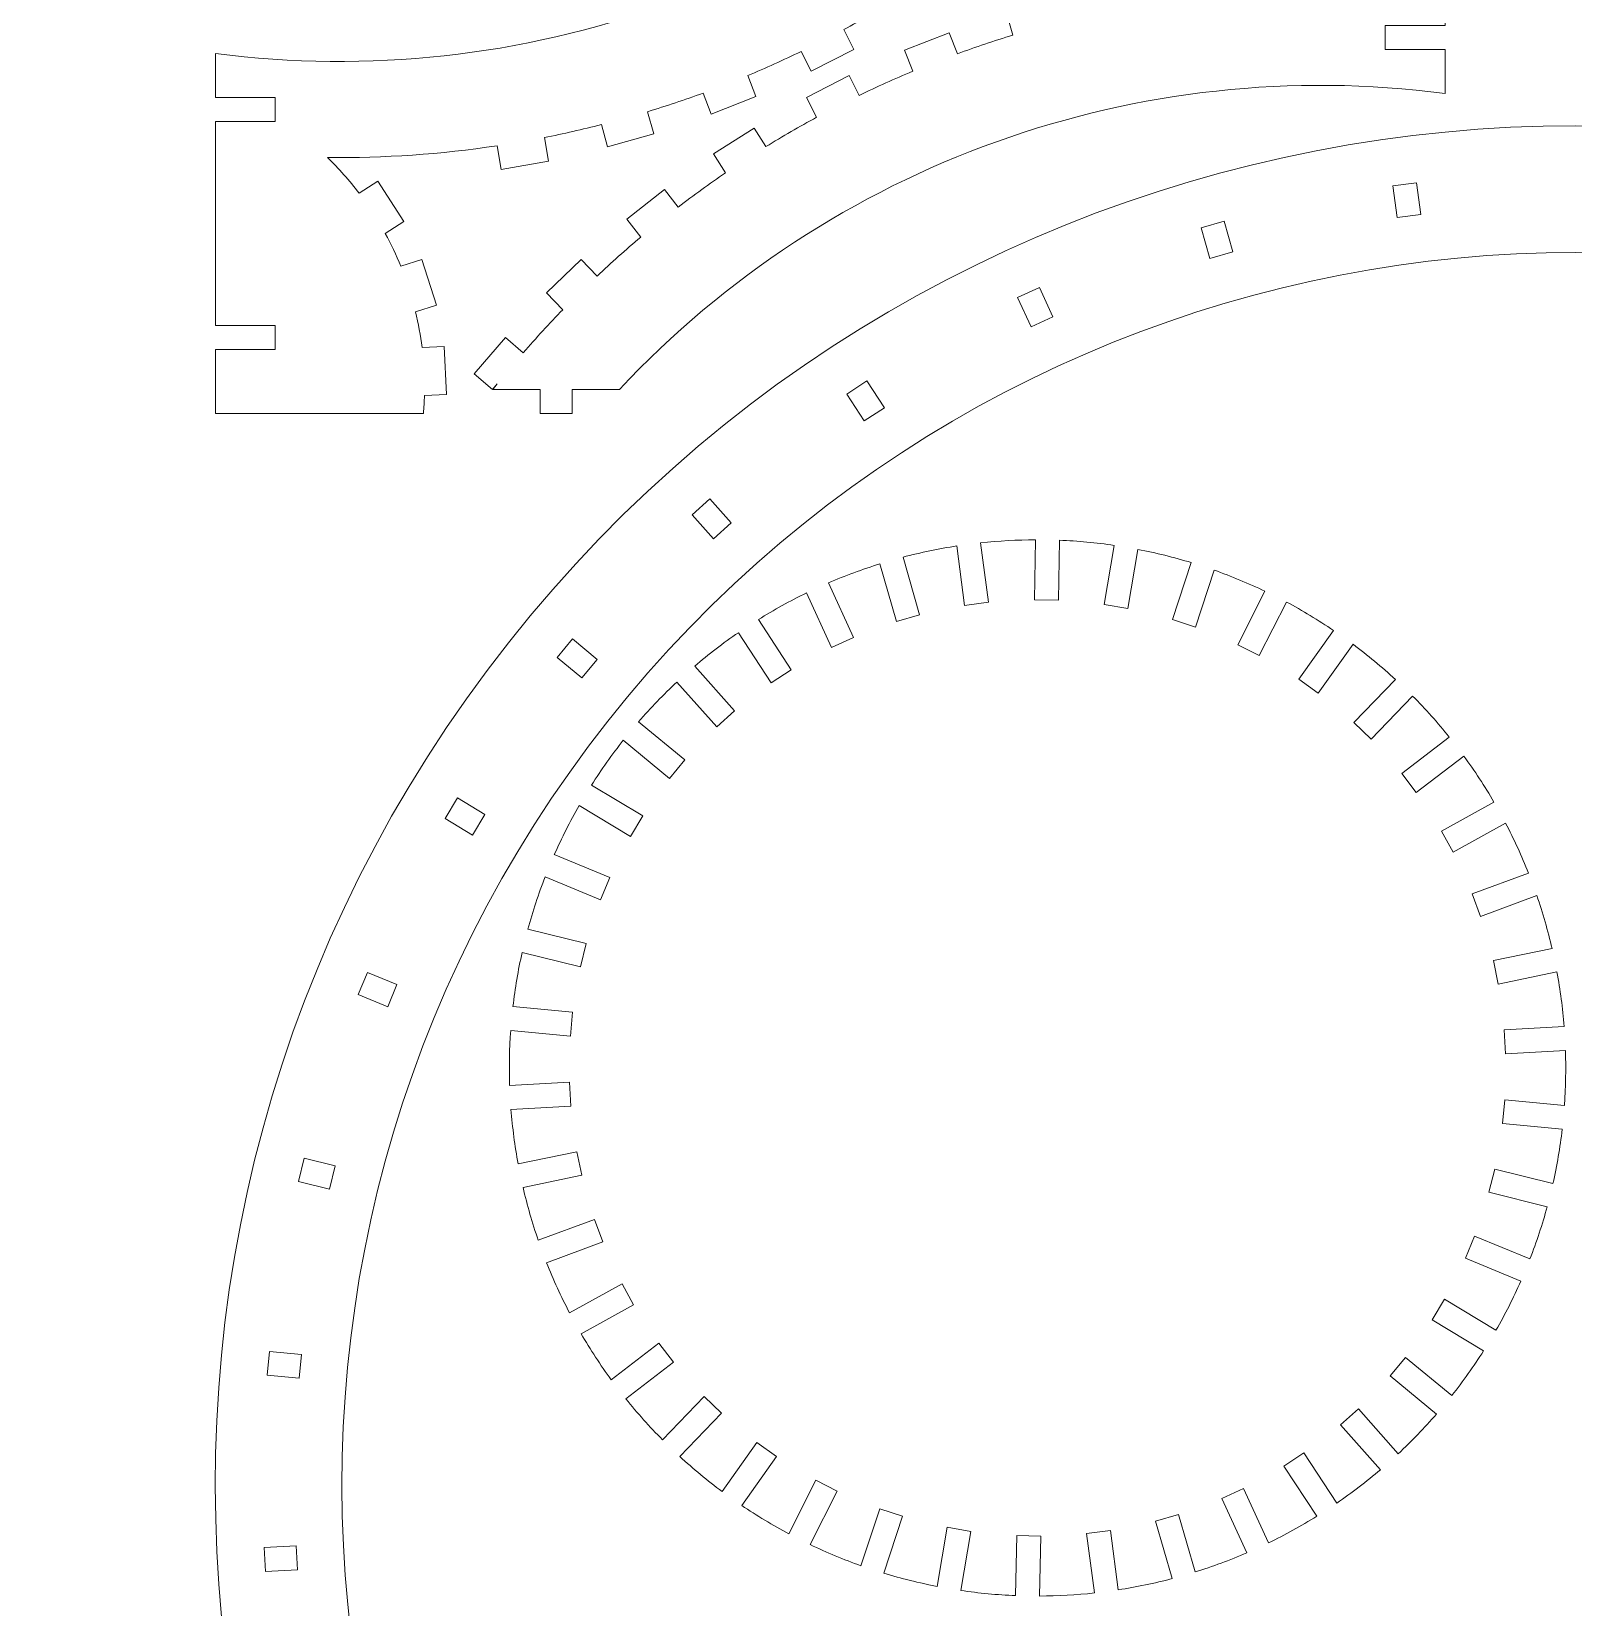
# Model space of a CAD drawing. Header units: millimetres. Extents: x -335 to 313, y -342 to 319.
# Drawn here: x -335.5 to -142.8, y -164.4 to 32.6 of the extents above; entities that cross this region are included whole.
import ezdxf

# ---------------------------------------------------------------- set-up
doc = ezdxf.new("R2010")
doc.units = ezdxf.units.MM
doc.header["$MEASUREMENT"] = 0
doc.layers.add('Camada 1', color=7, linetype='Continuous')

msp = doc.modelspace()

# ---------------------------------------------------------------- linework, layer by layer
at = {"layer": 'Camada 1', "lineweight": 20}
for points, knots in [([(-312.5001, -4.1457), (-312.5001, -4.1457), (-312.5001, -2.3646), (-312.5001, -2.3646), (-312.5001, -2.3646), (-312.5001, -2.3646), (-312.5001, 0.2402), (-312.5001, 0.2402), (-312.5001, 0.2402), (-312.5001, 0.2402), (-312.5001, 1.5184), (-312.5001, 1.5184), (-312.5001, 1.5184), (-312.5001, 1.5184), (-312.5001, 2.7683), (-312.5001, 2.7683), (-312.5001, 2.7683), (-312.5001, 2.7683), (-312.5001, 6.5254), (-312.5001, 6.5254), (-312.5001, 6.5254), (-312.5001, 6.5254), (-312.5001, 7.7097), (-312.5001, 7.7097), (-312.5001, 7.7097), (-312.5001, 7.7097), (-312.5001, 11.2749), (-312.5001, 11.2749), (-312.5001, 11.2749), (-312.5001, 14.6347), (-312.5001, 17.9945), (-312.5001, 21.3543), (-312.5001, 21.3543), (-312.5001, 21.3543), (-305.0086, 21.3543), (-305.0086, 21.3543), (-305.0086, 21.3543), (-305.0086, 21.3543), (-305.0086, 24.3543), (-305.0086, 24.3543), (-305.0086, 24.3543), (-305.0086, 24.3543), (-312.5001, 24.3543), (-312.5001, 24.3543), (-312.5001, 24.3543), (-312.5001, 24.3543), (-312.5001, 29.8572), (-312.5001, 29.8572), (-312.5001, 29.8572), (-274.1567, 24.8457), (-235.748, 38.6187), (-209.3268, 66.8543), (-209.3268, 66.8543), (-209.3268, 66.8543), (-203.4134, 66.8543), (-203.4134, 66.8543), (-203.4134, 66.8543), (-203.4134, 66.8543), (-203.4134, 69.8543), (-203.4134, 69.8543), (-203.4134, 69.8543), (-203.4134, 69.8543), (-199.4134, 69.8543), (-199.4134, 69.8543), (-199.4134, 69.8543), (-199.4134, 69.8543), (-199.4134, 66.8543), (-199.4134, 66.8543), (-199.4134, 66.8543), (-199.4134, 66.8543), (-193.5001, 66.8543), (-193.5001, 66.8543), (-193.5001, 66.8543), (-193.6865, 66.6191), (-193.8737, 66.3846), (-194.0616, 66.1507), (-194.0616, 66.1507), (-194.0616, 66.1507), (-193.4586, 66.8543), (-193.4586, 66.8543), (-193.4586, 66.8543), (-193.4586, 66.8543), (-191.1807, 64.9021), (-191.1807, 64.9021), (-191.1807, 64.9021), (-191.1807, 64.9021), (-195.0852, 60.3463), (-195.0852, 60.3463), (-195.0852, 60.3463), (-195.0852, 60.3463), (-197.3156, 62.2578), (-197.3156, 62.2578), (-197.3156, 62.2578), (-198.9126, 60.4202), (-200.5601, 58.6272), (-202.2563, 56.8807), (-202.2563, 56.8807), (-202.2563, 56.8807), (-200.2358, 54.7719), (-200.2358, 54.7719), (-200.2358, 54.7719), (-200.2358, 54.7719), (-204.5682, 50.6209), (-204.5682, 50.6209), (-204.5682, 50.6209), (-204.5682, 50.6209), (-206.5336, 52.6723), (-206.5336, 52.6723), (-206.5336, 52.6723), (-208.3094, 51.0028), (-210.1311, 49.3828), (-211.9967, 47.8142), (-211.9967, 47.8142), (-211.9967, 47.8142), (-210.2406, 45.5785), (-210.2406, 45.5785), (-210.2406, 45.5785), (-210.2406, 45.5785), (-214.9592, 41.8724), (-214.9592, 41.8724), (-214.9592, 41.8724), (-214.9592, 41.8724), (-216.6758, 44.058), (-216.6758, 44.058), (-216.6758, 44.058), (-218.612, 42.5748), (-220.5889, 41.1455), (-222.6042, 39.7719), (-222.6042, 39.7719), (-222.6042, 39.7719), (-221.0988, 37.4106), (-221.0988, 37.4106), (-221.0988, 37.4106), (-221.0988, 37.4106), (-226.158, 34.185), (-226.158, 34.185), (-226.158, 34.185), (-226.158, 34.185), (-227.6378, 36.506), (-227.6378, 36.506), (-227.6378, 36.506), (-229.7139, 35.2251), (-231.8252, 34.002), (-233.9691, 32.8381), (-233.9691, 32.8381), (-233.9691, 32.8381), (-232.7056, 30.3468), (-232.7056, 30.3468), (-232.7056, 30.3468), (-232.7056, 30.3468), (-238.0567, 27.6329), (-238.0567, 27.6329), (-238.0567, 27.6329), (-238.0567, 27.6329), (-239.3059, 30.096), (-239.3059, 30.096), (-239.3059, 30.096), (-241.4999, 29.031), (-243.723, 28.027), (-245.9726, 27.0852), (-245.9726, 27.0852), (-245.9726, 27.0852), (-244.9491, 24.4552), (-244.9491, 24.4552), (-244.9491, 24.4552), (-244.9491, 24.4552), (-250.5406, 22.2792), (-250.5406, 22.2792), (-250.5406, 22.2792), (-250.5406, 22.2792), (-251.5584, 24.8945), (-251.5584, 24.8945), (-251.5584, 24.8945), (-253.8468, 24.0565), (-256.158, 23.282), (-258.4893, 22.572), (-258.4893, 22.572), (-258.4893, 22.572), (-257.7114, 19.7927), (-257.7114, 19.7927), (-257.7114, 19.7927), (-257.7114, 19.7927), (-263.4894, 18.1755), (-263.4894, 18.1755), (-263.4894, 18.1755), (-263.4894, 18.1755), (-264.2673, 20.9547), (-264.2673, 20.9547), (-264.2673, 20.9547), (-266.6256, 20.3521), (-269.0001, 19.8148), (-271.3882, 19.3435), (-271.3882, 19.3435), (-271.3882, 19.3435), (-270.8694, 16.4042), (-270.8694, 16.4042), (-270.8694, 16.4042), (-270.8694, 16.4042), (-276.7781, 15.3614), (-276.7781, 15.3614), (-276.7781, 15.3614), (-276.7781, 15.3614), (-277.2995, 18.3157), (-277.2995, 18.3157), (-277.2995, 18.3157), (-284.3156, 17.2596), (-291.4054, 16.7709), (-298.5001, 16.8543), (-298.5001, 16.8543), (-297.0686, 15.4645), (-295.7431, 13.9695), (-294.5347, 12.3819), (-294.5347, 12.3819), (-294.5347, 12.3819), (-292.2138, 13.8877), (-292.2138, 13.8877), (-292.2138, 13.8877), (-292.2138, 13.8877), (-288.9481, 8.8543), (-288.9481, 8.8543), (-288.9481, 8.8543), (-288.9481, 8.8543), (-291.269, 7.3485), (-291.269, 7.3485), (-291.269, 7.3485), (-290.5452, 6.0248), (-289.8967, 4.6613), (-289.3269, 3.2644), (-289.3269, 3.2644), (-289.3269, 3.2644), (-286.694, 4.1144), (-286.694, 4.1144), (-286.694, 4.1144), (-286.694, 4.1144), (-284.8507, -1.5955), (-284.8507, -1.5955), (-284.8507, -1.5955), (-284.8507, -1.5955), (-287.4836, -2.4454), (-287.4836, -2.4454), (-287.4836, -2.4454), (-287.1291, -3.9118), (-286.8578, -5.3971), (-286.6711, -6.8942), (-286.6711, -6.8942), (-286.6711, -6.8942), (-283.9078, -6.7586), (-283.9078, -6.7586), (-283.9078, -6.7586), (-283.9078, -6.7586), (-283.6139, -12.7514), (-283.6139, -12.7514), (-283.6139, -12.7514), (-283.6139, -12.7514), (-286.3772, -12.887), (-286.3772, -12.887), (-286.3772, -12.887), (-286.3969, -13.6409), (-286.4378, -14.3941), (-286.5001, -15.1457), (-286.5001, -15.1457), (-286.5001, -15.1457), (-312.5001, -15.1457), (-312.5001, -15.1457), (-312.5001, -15.1457), (-312.5001, -15.1457), (-312.5001, -7.1457), (-312.5001, -7.1457), (-312.5001, -7.1457), (-312.5001, -7.1457), (-305.0086, -7.1457), (-305.0086, -7.1457), (-305.0086, -7.1457), (-305.0086, -7.1457), (-305.0086, -4.1457), (-305.0086, -4.1457), (-305.0086, -4.1457), (-305.0086, -4.1457), (-312.5001, -4.1457), (-312.5001, -4.1457)], [0, 0, 0, 0, 0.01408451, 0.01408451, 0.01408451, 0.01408451, 0.02816901, 0.02816901, 0.02816901, 0.02816901, 0.04225352, 0.04225352, 0.04225352, 0.04225352, 0.05633803, 0.05633803, 0.05633803, 0.05633803, 0.07042254, 0.07042254, 0.07042254, 0.07042254, 0.08450704, 0.08450704, 0.08450704, 0.08450704, 0.09859155, 0.09859155, 0.09859155, 0.09859155, 0.11267606, 0.11267606, 0.11267606, 0.11267606, 0.12676056, 0.12676056, 0.12676056, 0.12676056, 0.14084507, 0.14084507, 0.14084507, 0.14084507, 0.15492958, 0.15492958, 0.15492958, 0.15492958, 0.16901408, 0.16901408, 0.16901408, 0.16901408, 0.18309859, 0.18309859, 0.18309859, 0.18309859, 0.1971831, 0.1971831, 0.1971831, 0.1971831, 0.21126761, 0.21126761, 0.21126761, 0.21126761, 0.22535211, 0.22535211, 0.22535211, 0.22535211, 0.23943662, 0.23943662, 0.23943662, 0.23943662, 0.25352113, 0.25352113, 0.25352113, 0.25352113, 0.26760563, 0.26760563, 0.26760563, 0.26760563, 0.28169014, 0.28169014, 0.28169014, 0.28169014, 0.29577465, 0.29577465, 0.29577465, 0.29577465, 0.30985915, 0.30985915, 0.30985915, 0.30985915, 0.32394366, 0.32394366, 0.32394366, 0.32394366, 0.33802817, 0.33802817, 0.33802817, 0.33802817, 0.35211268, 0.35211268, 0.35211268, 0.35211268, 0.36619718, 0.36619718, 0.36619718, 0.36619718, 0.38028169, 0.38028169, 0.38028169, 0.38028169, 0.3943662, 0.3943662, 0.3943662, 0.3943662, 0.4084507, 0.4084507, 0.4084507, 0.4084507, 0.42253521, 0.42253521, 0.42253521, 0.42253521, 0.43661972, 0.43661972, 0.43661972, 0.43661972, 0.45070423, 0.45070423, 0.45070423, 0.45070423, 0.46478873, 0.46478873, 0.46478873, 0.46478873, 0.47887324, 0.47887324, 0.47887324, 0.47887324, 0.49295775, 0.49295775, 0.49295775, 0.49295775, 0.50704225, 0.50704225, 0.50704225, 0.50704225, 0.52112676, 0.52112676, 0.52112676, 0.52112676, 0.53521127, 0.53521127, 0.53521127, 0.53521127, 0.54929577, 0.54929577, 0.54929577, 0.54929577, 0.56338028, 0.56338028, 0.56338028, 0.56338028, 0.57746479, 0.57746479, 0.57746479, 0.57746479, 0.5915493, 0.5915493, 0.5915493, 0.5915493, 0.6056338, 0.6056338, 0.6056338, 0.6056338, 0.61971831, 0.61971831, 0.61971831, 0.61971831, 0.63380282, 0.63380282, 0.63380282, 0.63380282, 0.64788732, 0.64788732, 0.64788732, 0.64788732, 0.66197183, 0.66197183, 0.66197183, 0.66197183, 0.67605634, 0.67605634, 0.67605634, 0.67605634, 0.69014085, 0.69014085, 0.69014085, 0.69014085, 0.70422535, 0.70422535, 0.70422535, 0.70422535, 0.71830986, 0.71830986, 0.71830986, 0.71830986, 0.73239437, 0.73239437, 0.73239437, 0.73239437, 0.74647887, 0.74647887, 0.74647887, 0.74647887, 0.76056338, 0.76056338, 0.76056338, 0.76056338, 0.77464789, 0.77464789, 0.77464789, 0.77464789, 0.78873239, 0.78873239, 0.78873239, 0.78873239, 0.8028169, 0.8028169, 0.8028169, 0.8028169, 0.81690141, 0.81690141, 0.81690141, 0.81690141, 0.83098592, 0.83098592, 0.83098592, 0.83098592, 0.84507042, 0.84507042, 0.84507042, 0.84507042, 0.85915493, 0.85915493, 0.85915493, 0.85915493, 0.87323944, 0.87323944, 0.87323944, 0.87323944, 0.88732394, 0.88732394, 0.88732394, 0.88732394, 0.90140845, 0.90140845, 0.90140845, 0.90140845, 0.91549296, 0.91549296, 0.91549296, 0.91549296, 0.92957746, 0.92957746, 0.92957746, 0.92957746, 0.94366197, 0.94366197, 0.94366197, 0.94366197, 0.95774648, 0.95774648, 0.95774648, 0.95774648, 0.97183099, 0.97183099, 0.97183099, 0.97183099, 1, 1, 1, 1]), ([(-158.8421, 58.8543), (-158.8421, 58.8543), (-158.8421, 55.8437), (-158.8421, 55.8437), (-158.8421, 55.8437), (-158.8421, 55.8437), (-158.8421, 50.5921), (-158.8421, 50.5921), (-158.8421, 50.5921), (-158.8421, 50.5921), (-158.8421, 48.8988), (-158.8421, 48.8988), (-158.8421, 48.8988), (-158.8421, 48.8988), (-158.8421, 45.1016), (-158.8421, 45.1016), (-158.8421, 45.1016), (-158.8421, 45.1016), (-158.8421, 44.0551), (-158.8421, 44.0551), (-158.8421, 44.0551), (-158.8421, 44.0551), (-158.8421, 43.0908), (-158.8421, 43.0908), (-158.8421, 43.0908), (-158.8421, 43.0908), (-158.8421, 37.0786), (-158.8421, 37.0786), (-158.8421, 37.0786), (-158.8421, 37.0786), (-158.8421, 33.3543), (-158.8421, 33.3543), (-158.8421, 33.3543), (-158.8421, 33.3543), (-166.3336, 33.3543), (-166.3336, 33.3543), (-166.3336, 33.3543), (-166.3336, 33.3543), (-166.3336, 30.3543), (-166.3336, 30.3543), (-166.3336, 30.3543), (-166.3336, 30.3543), (-158.8421, 30.3543), (-158.8421, 30.3543), (-158.8421, 30.3543), (-158.8421, 30.3543), (-158.8421, 24.8514), (-158.8421, 24.8514), (-158.8421, 24.8514), (-197.1855, 29.8629), (-235.5942, 16.0899), (-262.0154, -12.1457), (-262.0154, -12.1457), (-262.0154, -12.1457), (-267.9288, -12.1457), (-267.9288, -12.1457), (-267.9288, -12.1457), (-267.9288, -12.1457), (-267.9288, -15.1457), (-267.9288, -15.1457), (-267.9288, -15.1457), (-267.9288, -15.1457), (-271.9288, -15.1457), (-271.9288, -15.1457), (-271.9288, -15.1457), (-271.9288, -15.1457), (-271.9288, -12.1457), (-271.9288, -12.1457), (-271.9288, -12.1457), (-271.9288, -12.1457), (-277.8421, -12.1457), (-277.8421, -12.1457), (-277.8421, -12.1457), (-277.6557, -11.9105), (-277.4685, -11.676), (-277.2806, -11.4421), (-277.2806, -11.4421), (-277.2806, -11.4421), (-277.8836, -12.1457), (-277.8836, -12.1457), (-277.8836, -12.1457), (-277.8836, -12.1457), (-280.1615, -10.1935), (-280.1615, -10.1935), (-280.1615, -10.1935), (-280.1615, -10.1935), (-276.257, -5.6377), (-276.257, -5.6377), (-276.257, -5.6377), (-276.257, -5.6377), (-274.0266, -7.5492), (-274.0266, -7.5492), (-274.0266, -7.5492), (-272.4296, -5.7116), (-270.7821, -3.9186), (-269.0859, -2.1721), (-269.0859, -2.1721), (-269.0859, -2.1721), (-271.1064, -0.0633), (-271.1064, -0.0633), (-271.1064, -0.0633), (-271.1064, -0.0633), (-266.774, 4.0877), (-266.774, 4.0877), (-266.774, 4.0877), (-266.774, 4.0877), (-264.8086, 2.0363), (-264.8086, 2.0363), (-264.8086, 2.0363), (-263.0328, 3.7058), (-261.2111, 5.3258), (-259.3455, 6.8944), (-259.3455, 6.8944), (-259.3455, 6.8944), (-261.1016, 9.1301), (-261.1016, 9.1301), (-261.1016, 9.1301), (-261.1016, 9.1301), (-256.383, 12.8362), (-256.383, 12.8362), (-256.383, 12.8362), (-256.383, 12.8362), (-254.6664, 10.6506), (-254.6664, 10.6506), (-254.6664, 10.6506), (-252.7302, 12.1338), (-250.7533, 13.5631), (-248.738, 14.9367), (-248.738, 14.9367), (-248.738, 14.9367), (-250.2434, 17.298), (-250.2434, 17.298), (-250.2434, 17.298), (-250.2434, 17.298), (-245.1842, 20.5236), (-245.1842, 20.5236), (-245.1842, 20.5236), (-245.1842, 20.5236), (-243.7044, 18.2026), (-243.7044, 18.2026), (-243.7044, 18.2026), (-241.6283, 19.4835), (-239.517, 20.7066), (-237.3731, 21.8705), (-237.3731, 21.8705), (-237.3731, 21.8705), (-238.6366, 24.3618), (-238.6366, 24.3618), (-238.6366, 24.3618), (-238.6366, 24.3618), (-233.2855, 27.0757), (-233.2855, 27.0757), (-233.2855, 27.0757), (-233.2855, 27.0757), (-232.0363, 24.6126), (-232.0363, 24.6126), (-232.0363, 24.6126), (-229.8423, 25.6776), (-227.6192, 26.6816), (-225.3696, 27.6234), (-225.3696, 27.6234), (-225.3696, 27.6234), (-226.3931, 30.2534), (-226.3931, 30.2534), (-226.3931, 30.2534), (-226.3931, 30.2534), (-220.8016, 32.4294), (-220.8016, 32.4294), (-220.8016, 32.4294), (-220.8016, 32.4294), (-219.7838, 29.8141), (-219.7838, 29.8141), (-219.7838, 29.8141), (-217.4954, 30.6521), (-215.1842, 31.4266), (-212.8529, 32.1366), (-212.8529, 32.1366), (-212.8529, 32.1366), (-213.6308, 34.9159), (-213.6308, 34.9159), (-213.6308, 34.9159), (-213.6308, 34.9159), (-207.8528, 36.5331), (-207.8528, 36.5331), (-207.8528, 36.5331), (-207.8528, 36.5331), (-207.0749, 33.7539), (-207.0749, 33.7539), (-207.0749, 33.7539), (-204.7166, 34.3565), (-202.3421, 34.8938), (-199.954, 35.3651), (-199.954, 35.3651), (-199.954, 35.3651), (-200.4728, 38.3044), (-200.4728, 38.3044), (-200.4728, 38.3044), (-200.4728, 38.3044), (-194.5641, 39.3472), (-194.5641, 39.3472), (-194.5641, 39.3472), (-194.5641, 39.3472), (-194.0427, 36.3929), (-194.0427, 36.3929), (-194.0427, 36.3929), (-187.0266, 37.449), (-179.9368, 37.9377), (-172.8421, 37.8543), (-172.8421, 37.8543), (-174.2736, 39.2441), (-175.5991, 40.7391), (-176.8075, 42.3267), (-176.8075, 42.3267), (-176.8075, 42.3267), (-179.1284, 40.8209), (-179.1284, 40.8209), (-179.1284, 40.8209), (-179.1284, 40.8209), (-182.3941, 45.8543), (-182.3941, 45.8543), (-182.3941, 45.8543), (-182.3941, 45.8543), (-180.0732, 47.3601), (-180.0732, 47.3601), (-180.0732, 47.3601), (-180.797, 48.6838), (-181.4455, 50.0473), (-182.0153, 51.4442), (-182.0153, 51.4442), (-182.0153, 51.4442), (-184.6482, 50.5942), (-184.6482, 50.5942), (-184.6482, 50.5942), (-184.6482, 50.5942), (-186.4915, 56.3041), (-186.4915, 56.3041), (-186.4915, 56.3041), (-186.4915, 56.3041), (-183.8586, 57.154), (-183.8586, 57.154), (-183.8586, 57.154), (-184.2131, 58.6204), (-184.4844, 60.1057), (-184.6711, 61.6028), (-184.6711, 61.6028), (-184.6711, 61.6028), (-187.4344, 61.4672), (-187.4344, 61.4672), (-187.4344, 61.4672), (-187.4344, 61.4672), (-187.7283, 67.46), (-187.7283, 67.46), (-187.7283, 67.46), (-187.7283, 67.46), (-184.965, 67.5956), (-184.965, 67.5956), (-184.965, 67.5956), (-184.9453, 68.3495), (-184.9044, 69.1027), (-184.8421, 69.8543), (-184.8421, 69.8543), (-184.8421, 69.8543), (-158.8421, 69.8543), (-158.8421, 69.8543), (-158.8421, 69.8543), (-158.8421, 69.8543), (-158.8421, 61.8543), (-158.8421, 61.8543), (-158.8421, 61.8543), (-158.8421, 61.8543), (-166.3336, 61.8543), (-166.3336, 61.8543), (-166.3336, 61.8543), (-166.3336, 61.8543), (-166.3336, 58.8543), (-166.3336, 58.8543), (-166.3336, 58.8543), (-166.3336, 58.8543), (-158.8421, 58.8543), (-158.8421, 58.8543)], [0, 0, 0, 0, 0.01408451, 0.01408451, 0.01408451, 0.01408451, 0.02816901, 0.02816901, 0.02816901, 0.02816901, 0.04225352, 0.04225352, 0.04225352, 0.04225352, 0.05633803, 0.05633803, 0.05633803, 0.05633803, 0.07042254, 0.07042254, 0.07042254, 0.07042254, 0.08450704, 0.08450704, 0.08450704, 0.08450704, 0.09859155, 0.09859155, 0.09859155, 0.09859155, 0.11267606, 0.11267606, 0.11267606, 0.11267606, 0.12676056, 0.12676056, 0.12676056, 0.12676056, 0.14084507, 0.14084507, 0.14084507, 0.14084507, 0.15492958, 0.15492958, 0.15492958, 0.15492958, 0.16901408, 0.16901408, 0.16901408, 0.16901408, 0.18309859, 0.18309859, 0.18309859, 0.18309859, 0.1971831, 0.1971831, 0.1971831, 0.1971831, 0.21126761, 0.21126761, 0.21126761, 0.21126761, 0.22535211, 0.22535211, 0.22535211, 0.22535211, 0.23943662, 0.23943662, 0.23943662, 0.23943662, 0.25352113, 0.25352113, 0.25352113, 0.25352113, 0.26760563, 0.26760563, 0.26760563, 0.26760563, 0.28169014, 0.28169014, 0.28169014, 0.28169014, 0.29577465, 0.29577465, 0.29577465, 0.29577465, 0.30985915, 0.30985915, 0.30985915, 0.30985915, 0.32394366, 0.32394366, 0.32394366, 0.32394366, 0.33802817, 0.33802817, 0.33802817, 0.33802817, 0.35211268, 0.35211268, 0.35211268, 0.35211268, 0.36619718, 0.36619718, 0.36619718, 0.36619718, 0.38028169, 0.38028169, 0.38028169, 0.38028169, 0.3943662, 0.3943662, 0.3943662, 0.3943662, 0.4084507, 0.4084507, 0.4084507, 0.4084507, 0.42253521, 0.42253521, 0.42253521, 0.42253521, 0.43661972, 0.43661972, 0.43661972, 0.43661972, 0.45070423, 0.45070423, 0.45070423, 0.45070423, 0.46478873, 0.46478873, 0.46478873, 0.46478873, 0.47887324, 0.47887324, 0.47887324, 0.47887324, 0.49295775, 0.49295775, 0.49295775, 0.49295775, 0.50704225, 0.50704225, 0.50704225, 0.50704225, 0.52112676, 0.52112676, 0.52112676, 0.52112676, 0.53521127, 0.53521127, 0.53521127, 0.53521127, 0.54929577, 0.54929577, 0.54929577, 0.54929577, 0.56338028, 0.56338028, 0.56338028, 0.56338028, 0.57746479, 0.57746479, 0.57746479, 0.57746479, 0.5915493, 0.5915493, 0.5915493, 0.5915493, 0.6056338, 0.6056338, 0.6056338, 0.6056338, 0.61971831, 0.61971831, 0.61971831, 0.61971831, 0.63380282, 0.63380282, 0.63380282, 0.63380282, 0.64788732, 0.64788732, 0.64788732, 0.64788732, 0.66197183, 0.66197183, 0.66197183, 0.66197183, 0.67605634, 0.67605634, 0.67605634, 0.67605634, 0.69014085, 0.69014085, 0.69014085, 0.69014085, 0.70422535, 0.70422535, 0.70422535, 0.70422535, 0.71830986, 0.71830986, 0.71830986, 0.71830986, 0.73239437, 0.73239437, 0.73239437, 0.73239437, 0.74647887, 0.74647887, 0.74647887, 0.74647887, 0.76056338, 0.76056338, 0.76056338, 0.76056338, 0.77464789, 0.77464789, 0.77464789, 0.77464789, 0.78873239, 0.78873239, 0.78873239, 0.78873239, 0.8028169, 0.8028169, 0.8028169, 0.8028169, 0.81690141, 0.81690141, 0.81690141, 0.81690141, 0.83098592, 0.83098592, 0.83098592, 0.83098592, 0.84507042, 0.84507042, 0.84507042, 0.84507042, 0.85915493, 0.85915493, 0.85915493, 0.85915493, 0.87323944, 0.87323944, 0.87323944, 0.87323944, 0.88732394, 0.88732394, 0.88732394, 0.88732394, 0.90140845, 0.90140845, 0.90140845, 0.90140845, 0.91549296, 0.91549296, 0.91549296, 0.91549296, 0.92957746, 0.92957746, 0.92957746, 0.92957746, 0.94366197, 0.94366197, 0.94366197, 0.94366197, 0.95774648, 0.95774648, 0.95774648, 0.95774648, 0.97183099, 0.97183099, 0.97183099, 0.97183099, 1, 1, 1, 1]), ([(-44.0981, -10.5652), (-120.6587, 43.7807), (-226.7795, 25.7721), (-281.1255, -50.7885), (-281.1255, -50.7885), (-335.4714, -127.349), (-317.4631, -233.4698), (-240.9026, -287.8158), (-240.9026, -287.8158), (-164.342, -342.162), (-58.2213, -324.1537), (-3.8751, -247.5934), (-3.8751, -247.5934), (50.4711, -171.0329), (32.463, -64.912), (-44.0981, -10.5652)], [0, 0, 0, 0, 0.2, 0.2, 0.2, 0.2, 0.4, 0.4, 0.4, 0.4, 0.6, 0.6, 0.6, 0.6, 1, 1, 1, 1]), ([(-16.7808, -238.4322), (-66.0675, -307.8649), (-162.3086, -324.1967), (-231.7415, -274.9101), (-231.7415, -274.9101), (-301.1743, -225.6236), (-317.5062, -129.3825), (-268.2197, -59.9496), (-268.2197, -59.9496), (-218.9332, 9.4834), (-122.6921, 25.8154), (-53.2585, -23.4715), (-53.2585, -23.4715), (16.1742, -72.7583), (32.5058, -168.9994), (-16.7808, -238.4322)], [0, 0, 0, 0, 0.2, 0.2, 0.2, 0.2, 0.4, 0.4, 0.4, 0.4, 0.6, 0.6, 0.6, 0.6, 1, 1, 1, 1]), ([(-161.8764, 9.7261), (-161.8764, 9.7261), (-164.8507, 9.3351), (-164.8507, 9.3351), (-164.8507, 9.3351), (-164.8507, 9.3351), (-165.3721, 13.3009), (-165.3721, 13.3009), (-165.3721, 13.3009), (-165.3721, 13.3009), (-162.3977, 13.6919), (-162.3977, 13.6919), (-162.3977, 13.6919), (-162.3977, 13.6919), (-161.8764, 9.7261), (-161.8764, 9.7261)], [0, 0, 0, 0, 0.2, 0.2, 0.2, 0.2, 0.4, 0.4, 0.4, 0.4, 0.6, 0.6, 0.6, 0.6, 1, 1, 1, 1]), ([(-185.3453, 5.0631), (-185.3453, 5.0631), (-188.2282, 4.2332), (-188.2282, 4.2332), (-188.2282, 4.2332), (-188.2282, 4.2332), (-189.3347, 8.0771), (-189.3347, 8.0771), (-189.3347, 8.0771), (-189.3347, 8.0771), (-186.4519, 8.9071), (-186.4519, 8.9071), (-186.4519, 8.9071), (-186.4519, 8.9071), (-185.3453, 5.0631), (-185.3453, 5.0631)], [0, 0, 0, 0, 0.2, 0.2, 0.2, 0.2, 0.4, 0.4, 0.4, 0.4, 0.6, 0.6, 0.6, 0.6, 1, 1, 1, 1]), ([(-207.8571, -3.0454), (-207.8571, -3.0454), (-210.5841, -4.2958), (-210.5841, -4.2958), (-210.5841, -4.2958), (-210.5841, -4.2958), (-212.2512, -0.6597), (-212.2512, -0.6597), (-212.2512, -0.6597), (-212.2512, -0.6597), (-209.5242, 0.5906), (-209.5242, 0.5906), (-209.5242, 0.5906), (-209.5242, 0.5906), (-207.8571, -3.0454), (-207.8571, -3.0454)], [0, 0, 0, 0, 0.2, 0.2, 0.2, 0.2, 0.4, 0.4, 0.4, 0.4, 0.6, 0.6, 0.6, 0.6, 1, 1, 1, 1]), ([(-228.9089, -14.4188), (-228.9089, -14.4188), (-231.4192, -16.0615), (-231.4192, -16.0615), (-231.4192, -16.0615), (-231.4192, -16.0615), (-233.6096, -12.7145), (-233.6096, -12.7145), (-233.6096, -12.7145), (-233.6096, -12.7145), (-231.0993, -11.0718), (-231.0993, -11.0718), (-231.0993, -11.0718), (-231.0993, -11.0718), (-228.9089, -14.4188), (-228.9089, -14.4188)], [0, 0, 0, 0, 0.2, 0.2, 0.2, 0.2, 0.4, 0.4, 0.4, 0.4, 0.6, 0.6, 0.6, 0.6, 1, 1, 1, 1]), ([(-248.0306, -28.8026), (-248.0306, -28.8026), (-250.2679, -30.8012), (-250.2679, -30.8012), (-250.2679, -30.8012), (-250.2679, -30.8012), (-252.9327, -27.8181), (-252.9327, -27.8181), (-252.9327, -27.8181), (-252.9327, -27.8181), (-250.6954, -25.8195), (-250.6954, -25.8195), (-250.6954, -25.8195), (-250.6954, -25.8195), (-248.0306, -28.8026), (-248.0306, -28.8026)], [0, 0, 0, 0, 0.2, 0.2, 0.2, 0.2, 0.4, 0.4, 0.4, 0.4, 0.6, 0.6, 0.6, 0.6, 1, 1, 1, 1]), ([(-181.357, -37.3505), (-183.4255, -36.364), (-185.544, -35.4861), (-187.7038, -34.7201), (-187.7038, -34.7201), (-187.7038, -34.7201), (-190.0468, -41.8357), (-190.0468, -41.8357), (-190.0468, -41.8357), (-190.0468, -41.8357), (-192.8963, -40.8975), (-192.8963, -40.8975), (-192.8963, -40.8975), (-192.8963, -40.8975), (-190.5533, -33.7818), (-190.5533, -33.7818), (-190.5533, -33.7818), (-192.7457, -33.1147), (-194.9713, -32.5623), (-197.2211, -32.1267), (-197.2211, -32.1267), (-197.2211, -32.1267), (-198.4775, -39.5121), (-198.4775, -39.5121), (-198.4775, -39.5121), (-198.4775, -39.5121), (-201.435, -39.0089), (-201.435, -39.0089), (-201.435, -39.0089), (-201.435, -39.0089), (-200.1786, -31.6236), (-200.1786, -31.6236), (-200.1786, -31.6236), (-202.4459, -31.2907), (-204.7291, -31.0762), (-207.0187, -30.9807), (-207.0187, -30.9807), (-207.0187, -30.9807), (-207.1603, -38.4709), (-207.1603, -38.4709), (-207.1603, -38.4709), (-207.1603, -38.4709), (-210.1598, -38.4143), (-210.1598, -38.4143), (-210.1598, -38.4143), (-210.1598, -38.4143), (-210.0182, -30.9241), (-210.0182, -30.9241), (-210.0182, -30.9241), (-212.3098, -30.9328), (-214.5994, -31.061), (-216.8776, -31.3079), (-216.8776, -31.3079), (-216.8776, -31.3079), (-215.9013, -38.7356), (-215.9013, -38.7356), (-215.9013, -38.7356), (-215.9013, -38.7356), (-218.8758, -39.1265), (-218.8758, -39.1265), (-218.8758, -39.1265), (-218.8758, -39.1265), (-219.8521, -31.6989), (-219.8521, -31.6989), (-219.8521, -31.6989), (-222.1168, -32.0491), (-224.3617, -32.517), (-226.5777, -33.1008), (-226.5777, -33.1008), (-226.5777, -33.1008), (-224.5052, -40.2999), (-224.5052, -40.2999), (-224.5052, -40.2999), (-224.5052, -40.2999), (-227.3882, -41.1298), (-227.3882, -41.1298), (-227.3882, -41.1298), (-227.3882, -41.1298), (-229.4606, -33.9307), (-229.4606, -33.9307), (-229.4606, -33.9307), (-231.6478, -34.6145), (-233.798, -35.4118), (-235.9022, -36.3194), (-235.9022, -36.3194), (-235.9022, -36.3194), (-232.7799, -43.1292), (-232.7799, -43.1292), (-232.7799, -43.1292), (-232.7799, -43.1292), (-235.507, -44.3795), (-235.507, -44.3795), (-235.507, -44.3795), (-235.507, -44.3795), (-238.6293, -37.5697), (-238.6293, -37.5697), (-238.6293, -37.5697), (-240.6901, -38.5719), (-242.6974, -39.6808), (-244.6429, -40.8917), (-244.6429, -40.8917), (-244.6429, -40.8917), (-240.5406, -47.1602), (-240.5406, -47.1602), (-240.5406, -47.1602), (-240.5406, -47.1602), (-243.0508, -48.803), (-243.0508, -48.803), (-243.0508, -48.803), (-243.0508, -48.803), (-247.1531, -42.5345), (-247.1531, -42.5345), (-247.1531, -42.5345), (-249.0416, -43.8327), (-250.8612, -45.2283), (-252.6044, -46.7158), (-252.6044, -46.7158), (-252.6044, -46.7158), (-247.6137, -52.3027), (-247.6137, -52.3027), (-247.6137, -52.3027), (-247.6137, -52.3027), (-249.851, -54.3013), (-249.851, -54.3013), (-249.851, -54.3013), (-249.851, -54.3013), (-254.8418, -48.7144), (-254.8418, -48.7144), (-254.8418, -48.7144), (-256.5157, -50.2795), (-258.1069, -51.9307), (-259.6091, -53.6613), (-259.6091, -53.6613), (-259.6091, -53.6613), (-253.8413, -58.4421), (-253.8413, -58.4421), (-253.8413, -58.4421), (-253.8413, -58.4421), (-255.7558, -60.7518), (-255.7558, -60.7518), (-255.7558, -60.7518), (-255.7558, -60.7518), (-261.5235, -55.9711), (-261.5235, -55.9711), (-261.5235, -55.9711), (-262.9455, -57.7682), (-264.2729, -59.6382), (-265.5002, -61.5734), (-265.5002, -61.5734), (-265.5002, -61.5734), (-259.0844, -65.4411), (-259.0844, -65.4411), (-259.0844, -65.4411), (-259.0844, -65.4411), (-260.6333, -68.0103), (-260.6333, -68.0103), (-260.6333, -68.0103), (-260.6333, -68.0103), (-267.0491, -64.1426), (-267.0491, -64.1426), (-267.0491, -64.1426), (-268.1873, -66.1316), (-269.2211, -68.1785), (-270.1464, -70.275), (-270.1464, -70.275), (-270.1464, -70.275), (-263.2259, -73.1433), (-263.2259, -73.1433), (-263.2259, -73.1433), (-263.2259, -73.1433), (-264.3744, -75.9147), (-264.3744, -75.9147), (-264.3744, -75.9147), (-264.3744, -75.9147), (-271.295, -73.0465), (-271.295, -73.0465), (-271.295, -73.0465), (-272.1242, -75.1828), (-272.8413, -77.361), (-273.4438, -79.572), (-273.4438, -79.572), (-273.4438, -79.572), (-266.173, -81.3767), (-266.173, -81.3767), (-266.173, -81.3767), (-266.173, -81.3767), (-266.8957, -84.2883), (-266.8957, -84.2883), (-266.8957, -84.2883), (-266.8957, -84.2883), (-274.1666, -82.4836), (-274.1666, -82.4836), (-274.1666, -82.4836), (-274.6679, -84.7197), (-275.0525, -86.9804), (-275.3187, -89.2565), (-275.3187, -89.2565), (-275.3187, -89.2565), (-267.8601, -89.9575), (-267.8601, -89.9575), (-267.8601, -89.9575), (-267.8601, -89.9575), (-268.1408, -92.9443), (-268.1408, -92.9443), (-268.1408, -92.9443), (-268.1408, -92.9443), (-275.5994, -92.2434), (-275.5994, -92.2434), (-275.5994, -92.2434), (-275.7619, -94.5292), (-275.8053, -96.822), (-275.7293, -99.1124), (-275.7293, -99.1124), (-275.7293, -99.1124), (-268.2495, -98.6938), (-268.2495, -98.6938), (-268.2495, -98.6938), (-268.2495, -98.6938), (-268.0818, -101.6892), (-268.0818, -101.6892), (-268.0818, -101.6892), (-268.0818, -101.6892), (-275.5616, -102.1076), (-275.5616, -102.1076), (-275.5616, -102.1076), (-275.3817, -104.3922), (-275.0828, -106.6658), (-274.6663, -108.9193), (-274.6663, -108.9193), (-274.6663, -108.9193), (-267.3324, -107.3906), (-267.3324, -107.3906), (-267.3324, -107.3906), (-267.3324, -107.3906), (-266.7202, -110.3275), (-266.7202, -110.3275), (-266.7202, -110.3275), (-266.7202, -110.3275), (-274.0541, -111.8562), (-274.0541, -111.8562), (-274.0541, -111.8562), (-273.5357, -114.0883), (-272.9013, -116.2921), (-272.1535, -118.4582), (-272.1535, -118.4582), (-272.1535, -118.4582), (-265.1294, -115.8536), (-265.1294, -115.8536), (-265.1294, -115.8536), (-265.1294, -115.8536), (-264.0864, -118.6664), (-264.0864, -118.6664), (-264.0864, -118.6664), (-264.0864, -118.6664), (-271.1105, -121.2711), (-271.1105, -121.2711), (-271.1105, -121.2711), (-270.2651, -123.4011), (-269.3093, -125.4856), (-268.2472, -127.5162), (-268.2472, -127.5162), (-268.2472, -127.5162), (-261.6897, -123.8937), (-261.6897, -123.8937), (-261.6897, -123.8937), (-261.6897, -123.8937), (-260.239, -126.5197), (-260.239, -126.5197), (-260.239, -126.5197), (-260.239, -126.5197), (-266.7965, -130.1421), (-266.7965, -130.1421), (-266.7965, -130.1421), (-265.6431, -132.1223), (-264.3874, -134.0411), (-263.0344, -135.8907), (-263.0344, -135.8907), (-263.0344, -135.8907), (-257.09, -131.3314), (-257.09, -131.3314), (-257.09, -131.3314), (-257.09, -131.3314), (-255.2642, -133.7118), (-255.2642, -133.7118), (-255.2642, -133.7118), (-255.2642, -133.7118), (-261.2086, -138.2711), (-261.2086, -138.2711), (-261.2086, -138.2711), (-259.7729, -140.0573), (-258.2452, -141.7675), (-256.6316, -143.3948), (-256.6316, -143.3948), (-256.6316, -143.3948), (-251.4332, -138.0004), (-251.4332, -138.0004), (-251.4332, -138.0004), (-251.4332, -138.0004), (-249.2731, -140.0821), (-249.2731, -140.0821), (-249.2731, -140.0821), (-249.2731, -140.0821), (-254.4714, -145.4765), (-254.4714, -145.4765), (-254.4714, -145.4765), (-252.7856, -147.0288), (-251.0201, -148.4922), (-249.182, -149.8608), (-249.182, -149.8608), (-249.182, -149.8608), (-244.8457, -143.7519), (-244.8457, -143.7519), (-244.8457, -143.7519), (-244.8457, -143.7519), (-242.3994, -145.4884), (-242.3994, -145.4884), (-242.3994, -145.4884), (-242.3994, -145.4884), (-246.7357, -151.5973), (-246.7357, -151.5973), (-246.7357, -151.5973), (-244.8374, -152.8809), (-242.8734, -154.0649), (-240.8519, -155.1442), (-240.8519, -155.1442), (-240.8519, -155.1442), (-237.4744, -148.4573), (-237.4744, -148.4573), (-237.4744, -148.4573), (-237.4744, -148.4573), (-234.7967, -149.8097), (-234.7967, -149.8097), (-234.7967, -149.8097), (-234.7967, -149.8097), (-238.1741, -156.4967), (-238.1741, -156.4967), (-238.1741, -156.4967), (-236.1056, -157.4832), (-233.9871, -158.3611), (-231.8273, -159.1271), (-231.8273, -159.1271), (-231.8273, -159.1271), (-229.4843, -152.0115), (-229.4843, -152.0115), (-229.4843, -152.0115), (-229.4843, -152.0115), (-226.6348, -152.9497), (-226.6348, -152.9497), (-226.6348, -152.9497), (-226.6348, -152.9497), (-228.9778, -160.0654), (-228.9778, -160.0654), (-228.9778, -160.0654), (-226.7854, -160.7325), (-224.5598, -161.2849), (-222.31, -161.7205), (-222.31, -161.7205), (-222.31, -161.7205), (-221.0536, -154.3351), (-221.0536, -154.3351), (-221.0536, -154.3351), (-221.0536, -154.3351), (-218.0961, -154.8383), (-218.0961, -154.8383), (-218.0961, -154.8383), (-218.0961, -154.8383), (-219.3525, -162.2237), (-219.3525, -162.2237), (-219.3525, -162.2237), (-217.0852, -162.5565), (-214.802, -162.7711), (-212.5124, -162.8665), (-212.5124, -162.8665), (-212.5124, -162.8665), (-212.3708, -155.3763), (-212.3708, -155.3763), (-212.3708, -155.3763), (-212.3708, -155.3763), (-209.3713, -155.433), (-209.3713, -155.433), (-209.3713, -155.433), (-209.3713, -155.433), (-209.5129, -162.9231), (-209.5129, -162.9231), (-209.5129, -162.9231), (-207.2213, -162.9144), (-204.9317, -162.7863), (-202.6535, -162.5393), (-202.6535, -162.5393), (-202.6535, -162.5393), (-203.6298, -155.1117), (-203.6298, -155.1117), (-203.6298, -155.1117), (-203.6298, -155.1117), (-200.6553, -154.7207), (-200.6553, -154.7207), (-200.6553, -154.7207), (-200.6553, -154.7207), (-199.679, -162.1483), (-199.679, -162.1483), (-199.679, -162.1483), (-197.4143, -161.7981), (-195.1694, -161.3302), (-192.9534, -160.7464), (-192.9534, -160.7464), (-192.9534, -160.7464), (-195.0259, -153.5473), (-195.0259, -153.5473), (-195.0259, -153.5473), (-195.0259, -153.5473), (-192.1429, -152.7174), (-192.1429, -152.7174), (-192.1429, -152.7174), (-192.1429, -152.7174), (-190.0705, -159.9165), (-190.0705, -159.9165), (-190.0705, -159.9165), (-187.8833, -159.2327), (-185.7331, -158.4354), (-183.6289, -157.5278), (-183.6289, -157.5278), (-183.6289, -157.5278), (-186.7512, -150.718), (-186.7512, -150.718), (-186.7512, -150.718), (-186.7512, -150.718), (-184.0241, -149.4677), (-184.0241, -149.4677), (-184.0241, -149.4677), (-184.0241, -149.4677), (-180.9018, -156.2775), (-180.9018, -156.2775), (-180.9018, -156.2775), (-178.841, -155.2753), (-176.8337, -154.1665), (-174.8882, -152.9555), (-174.8882, -152.9555), (-174.8882, -152.9555), (-178.9905, -146.687), (-178.9905, -146.687), (-178.9905, -146.687), (-178.9905, -146.687), (-176.4803, -145.0442), (-176.4803, -145.0442), (-176.4803, -145.0442), (-176.4803, -145.0442), (-172.378, -151.3127), (-172.378, -151.3127), (-172.378, -151.3127), (-170.4895, -150.0145), (-168.6699, -148.6189), (-166.9267, -147.1314), (-166.9267, -147.1314), (-166.9267, -147.1314), (-171.9174, -141.5445), (-171.9174, -141.5445), (-171.9174, -141.5445), (-171.9174, -141.5445), (-169.6801, -139.5459), (-169.6801, -139.5459), (-169.6801, -139.5459), (-169.6801, -139.5459), (-164.6893, -145.1329), (-164.6893, -145.1329), (-164.6893, -145.1329), (-163.0154, -143.5677), (-161.4242, -141.9165), (-159.922, -140.1859), (-159.922, -140.1859), (-159.922, -140.1859), (-165.6898, -135.4051), (-165.6898, -135.4051), (-165.6898, -135.4051), (-165.6898, -135.4051), (-163.7753, -133.0954), (-163.7753, -133.0954), (-163.7753, -133.0954), (-163.7753, -133.0954), (-158.0076, -137.8761), (-158.0076, -137.8761), (-158.0076, -137.8761), (-156.5856, -136.079), (-155.2582, -134.209), (-154.0309, -132.2738), (-154.0309, -132.2738), (-154.0309, -132.2738), (-160.4467, -128.4061), (-160.4467, -128.4061), (-160.4467, -128.4061), (-160.4467, -128.4061), (-158.8978, -125.8369), (-158.8978, -125.8369), (-158.8978, -125.8369), (-158.8978, -125.8369), (-152.482, -129.7046), (-152.482, -129.7046), (-152.482, -129.7046), (-151.3438, -127.7156), (-150.31, -125.6687), (-149.3847, -123.5722), (-149.3847, -123.5722), (-149.3847, -123.5722), (-156.3052, -120.7039), (-156.3052, -120.7039), (-156.3052, -120.7039), (-156.3052, -120.7039), (-155.1567, -117.9325), (-155.1567, -117.9325), (-155.1567, -117.9325), (-155.1567, -117.9325), (-148.2361, -120.8007), (-148.2361, -120.8007), (-148.2361, -120.8007), (-147.4069, -118.6644), (-146.6898, -116.4862), (-146.0873, -114.2752), (-146.0873, -114.2752), (-146.0873, -114.2752), (-153.3581, -112.4705), (-153.3581, -112.4705), (-153.3581, -112.4705), (-153.3581, -112.4705), (-152.6354, -109.5589), (-152.6354, -109.5589), (-152.6354, -109.5589), (-152.6354, -109.5589), (-145.3646, -111.3636), (-145.3646, -111.3636), (-145.3646, -111.3636), (-144.8632, -109.1275), (-144.4786, -106.8668), (-144.2124, -104.5907), (-144.2124, -104.5907), (-144.2124, -104.5907), (-151.671, -103.8897), (-151.671, -103.8897), (-151.671, -103.8897), (-151.671, -103.8897), (-151.3903, -100.9029), (-151.3903, -100.9029), (-151.3903, -100.9029), (-151.3903, -100.9029), (-143.9317, -101.6038), (-143.9317, -101.6038), (-143.9317, -101.6038), (-143.7692, -99.318), (-143.7258, -97.0252), (-143.8018, -94.7348), (-143.8018, -94.7348), (-143.8018, -94.7348), (-151.2816, -95.1534), (-151.2816, -95.1534), (-151.2816, -95.1534), (-151.2816, -95.1534), (-151.4493, -92.1581), (-151.4493, -92.1581), (-151.4493, -92.1581), (-151.4493, -92.1581), (-143.9695, -91.7396), (-143.9695, -91.7396), (-143.9695, -91.7396), (-144.1494, -89.455), (-144.4483, -87.1814), (-144.8648, -84.9279), (-144.8648, -84.9279), (-144.8648, -84.9279), (-152.1987, -86.4566), (-152.1987, -86.4566), (-152.1987, -86.4566), (-152.1987, -86.4566), (-152.8109, -83.5197), (-152.8109, -83.5197), (-152.8109, -83.5197), (-152.8109, -83.5197), (-145.477, -81.991), (-145.477, -81.991), (-145.477, -81.991), (-145.9954, -79.7589), (-146.6298, -77.5552), (-147.3776, -75.389), (-147.3776, -75.389), (-147.3776, -75.389), (-154.4017, -77.9937), (-154.4017, -77.9937), (-154.4017, -77.9937), (-154.4017, -77.9937), (-155.4447, -75.1808), (-155.4447, -75.1808), (-155.4447, -75.1808), (-155.4447, -75.1808), (-148.4206, -72.5761), (-148.4206, -72.5761), (-148.4206, -72.5761), (-149.266, -70.4461), (-150.2218, -68.3616), (-151.2839, -66.331), (-151.2839, -66.331), (-151.2839, -66.331), (-157.8414, -69.9535), (-157.8414, -69.9535), (-157.8414, -69.9535), (-157.8414, -69.9535), (-159.2921, -67.3275), (-159.2921, -67.3275), (-159.2921, -67.3275), (-159.2921, -67.3275), (-152.7346, -63.7051), (-152.7346, -63.7051), (-152.7346, -63.7051), (-153.888, -61.7249), (-155.1437, -59.8061), (-156.4967, -57.9565), (-156.4967, -57.9565), (-156.4967, -57.9565), (-162.4411, -62.5158), (-162.4411, -62.5158), (-162.4411, -62.5158), (-162.4411, -62.5158), (-164.2669, -60.1354), (-164.2669, -60.1354), (-164.2669, -60.1354), (-164.2669, -60.1354), (-158.3225, -55.5761), (-158.3225, -55.5761), (-158.3225, -55.5761), (-159.7582, -53.7899), (-161.2859, -52.0797), (-162.8995, -50.4524), (-162.8995, -50.4524), (-162.8995, -50.4524), (-168.0979, -55.8468), (-168.0979, -55.8468), (-168.0979, -55.8468), (-168.0979, -55.8468), (-170.258, -53.7651), (-170.258, -53.7651), (-170.258, -53.7651), (-170.258, -53.7651), (-165.0597, -48.3707), (-165.0597, -48.3707), (-165.0597, -48.3707), (-166.7455, -46.8185), (-168.511, -45.355), (-170.3491, -43.9864), (-170.3491, -43.9864), (-170.3491, -43.9864), (-174.6854, -50.0953), (-174.6854, -50.0953), (-174.6854, -50.0953), (-174.6854, -50.0953), (-177.1317, -48.3588), (-177.1317, -48.3588), (-177.1317, -48.3588), (-177.1317, -48.3588), (-172.7954, -42.2499), (-172.7954, -42.2499), (-172.7954, -42.2499), (-174.6937, -40.9663), (-176.6577, -39.7824), (-178.6792, -38.703), (-178.6792, -38.703), (-178.6792, -38.703), (-182.0567, -45.3899), (-182.0567, -45.3899), (-182.0567, -45.3899), (-182.0567, -45.3899), (-184.7344, -44.0375), (-184.7344, -44.0375), (-184.7344, -44.0375), (-184.7344, -44.0375), (-181.357, -37.3505), (-181.357, -37.3505)], [0, 0, 0, 0, 0.00591716, 0.00591716, 0.00591716, 0.00591716, 0.01183432, 0.01183432, 0.01183432, 0.01183432, 0.01775148, 0.01775148, 0.01775148, 0.01775148, 0.02366864, 0.02366864, 0.02366864, 0.02366864, 0.0295858, 0.0295858, 0.0295858, 0.0295858, 0.03550296, 0.03550296, 0.03550296, 0.03550296, 0.04142012, 0.04142012, 0.04142012, 0.04142012, 0.04733728, 0.04733728, 0.04733728, 0.04733728, 0.05325444, 0.05325444, 0.05325444, 0.05325444, 0.0591716, 0.0591716, 0.0591716, 0.0591716, 0.06508876, 0.06508876, 0.06508876, 0.06508876, 0.07100592, 0.07100592, 0.07100592, 0.07100592, 0.07692308, 0.07692308, 0.07692308, 0.07692308, 0.08284024, 0.08284024, 0.08284024, 0.08284024, 0.0887574, 0.0887574, 0.0887574, 0.0887574, 0.09467456, 0.09467456, 0.09467456, 0.09467456, 0.10059172, 0.10059172, 0.10059172, 0.10059172, 0.10650888, 0.10650888, 0.10650888, 0.10650888, 0.11242604, 0.11242604, 0.11242604, 0.11242604, 0.1183432, 0.1183432, 0.1183432, 0.1183432, 0.12426036, 0.12426036, 0.12426036, 0.12426036, 0.13017751, 0.13017751, 0.13017751, 0.13017751, 0.13609467, 0.13609467, 0.13609467, 0.13609467, 0.14201183, 0.14201183, 0.14201183, 0.14201183, 0.14792899, 0.14792899, 0.14792899, 0.14792899, 0.15384615, 0.15384615, 0.15384615, 0.15384615, 0.15976331, 0.15976331, 0.15976331, 0.15976331, 0.16568047, 0.16568047, 0.16568047, 0.16568047, 0.17159763, 0.17159763, 0.17159763, 0.17159763, 0.17751479, 0.17751479, 0.17751479, 0.17751479, 0.18343195, 0.18343195, 0.18343195, 0.18343195, 0.18934911, 0.18934911, 0.18934911, 0.18934911, 0.19526627, 0.19526627, 0.19526627, 0.19526627, 0.20118343, 0.20118343, 0.20118343, 0.20118343, 0.20710059, 0.20710059, 0.20710059, 0.20710059, 0.21301775, 0.21301775, 0.21301775, 0.21301775, 0.21893491, 0.21893491, 0.21893491, 0.21893491, 0.22485207, 0.22485207, 0.22485207, 0.22485207, 0.23076923, 0.23076923, 0.23076923, 0.23076923, 0.23668639, 0.23668639, 0.23668639, 0.23668639, 0.24260355, 0.24260355, 0.24260355, 0.24260355, 0.24852071, 0.24852071, 0.24852071, 0.24852071, 0.25443787, 0.25443787, 0.25443787, 0.25443787, 0.26035503, 0.26035503, 0.26035503, 0.26035503, 0.26627219, 0.26627219, 0.26627219, 0.26627219, 0.27218935, 0.27218935, 0.27218935, 0.27218935, 0.27810651, 0.27810651, 0.27810651, 0.27810651, 0.28402367, 0.28402367, 0.28402367, 0.28402367, 0.28994083, 0.28994083, 0.28994083, 0.28994083, 0.29585799, 0.29585799, 0.29585799, 0.29585799, 0.30177515, 0.30177515, 0.30177515, 0.30177515, 0.30769231, 0.30769231, 0.30769231, 0.30769231, 0.31360947, 0.31360947, 0.31360947, 0.31360947, 0.31952663, 0.31952663, 0.31952663, 0.31952663, 0.32544379, 0.32544379, 0.32544379, 0.32544379, 0.33136095, 0.33136095, 0.33136095, 0.33136095, 0.33727811, 0.33727811, 0.33727811, 0.33727811, 0.34319527, 0.34319527, 0.34319527, 0.34319527, 0.34911243, 0.34911243, 0.34911243, 0.34911243, 0.35502959, 0.35502959, 0.35502959, 0.35502959, 0.36094675, 0.36094675, 0.36094675, 0.36094675, 0.36686391, 0.36686391, 0.36686391, 0.36686391, 0.37278107, 0.37278107, 0.37278107, 0.37278107, 0.37869822, 0.37869822, 0.37869822, 0.37869822, 0.38461538, 0.38461538, 0.38461538, 0.38461538, 0.39053254, 0.39053254, 0.39053254, 0.39053254, 0.3964497, 0.3964497, 0.3964497, 0.3964497, 0.40236686, 0.40236686, 0.40236686, 0.40236686, 0.40828402, 0.40828402, 0.40828402, 0.40828402, 0.41420118, 0.41420118, 0.41420118, 0.41420118, 0.42011834, 0.42011834, 0.42011834, 0.42011834, 0.4260355, 0.4260355, 0.4260355, 0.4260355, 0.43195266, 0.43195266, 0.43195266, 0.43195266, 0.43786982, 0.43786982, 0.43786982, 0.43786982, 0.44378698, 0.44378698, 0.44378698, 0.44378698, 0.44970414, 0.44970414, 0.44970414, 0.44970414, 0.4556213, 0.4556213, 0.4556213, 0.4556213, 0.46153846, 0.46153846, 0.46153846, 0.46153846, 0.46745562, 0.46745562, 0.46745562, 0.46745562, 0.47337278, 0.47337278, 0.47337278, 0.47337278, 0.47928994, 0.47928994, 0.47928994, 0.47928994, 0.4852071, 0.4852071, 0.4852071, 0.4852071, 0.49112426, 0.49112426, 0.49112426, 0.49112426, 0.49704142, 0.49704142, 0.49704142, 0.49704142, 0.50295858, 0.50295858, 0.50295858, 0.50295858, 0.50887574, 0.50887574, 0.50887574, 0.50887574, 0.5147929, 0.5147929, 0.5147929, 0.5147929, 0.52071006, 0.52071006, 0.52071006, 0.52071006, 0.52662722, 0.52662722, 0.52662722, 0.52662722, 0.53254438, 0.53254438, 0.53254438, 0.53254438, 0.53846154, 0.53846154, 0.53846154, 0.53846154, 0.5443787, 0.5443787, 0.5443787, 0.5443787, 0.55029586, 0.55029586, 0.55029586, 0.55029586, 0.55621302, 0.55621302, 0.55621302, 0.55621302, 0.56213018, 0.56213018, 0.56213018, 0.56213018, 0.56804734, 0.56804734, 0.56804734, 0.56804734, 0.5739645, 0.5739645, 0.5739645, 0.5739645, 0.57988166, 0.57988166, 0.57988166, 0.57988166, 0.58579882, 0.58579882, 0.58579882, 0.58579882, 0.59171598, 0.59171598, 0.59171598, 0.59171598, 0.59763314, 0.59763314, 0.59763314, 0.59763314, 0.6035503, 0.6035503, 0.6035503, 0.6035503, 0.60946746, 0.60946746, 0.60946746, 0.60946746, 0.61538462, 0.61538462, 0.61538462, 0.61538462, 0.62130178, 0.62130178, 0.62130178, 0.62130178, 0.62721893, 0.62721893, 0.62721893, 0.62721893, 0.63313609, 0.63313609, 0.63313609, 0.63313609, 0.63905325, 0.63905325, 0.63905325, 0.63905325, 0.64497041, 0.64497041, 0.64497041, 0.64497041, 0.65088757, 0.65088757, 0.65088757, 0.65088757, 0.65680473, 0.65680473, 0.65680473, 0.65680473, 0.66272189, 0.66272189, 0.66272189, 0.66272189, 0.66863905, 0.66863905, 0.66863905, 0.66863905, 0.67455621, 0.67455621, 0.67455621, 0.67455621, 0.68047337, 0.68047337, 0.68047337, 0.68047337, 0.68639053, 0.68639053, 0.68639053, 0.68639053, 0.69230769, 0.69230769, 0.69230769, 0.69230769, 0.69822485, 0.69822485, 0.69822485, 0.69822485, 0.70414201, 0.70414201, 0.70414201, 0.70414201, 0.71005917, 0.71005917, 0.71005917, 0.71005917, 0.71597633, 0.71597633, 0.71597633, 0.71597633, 0.72189349, 0.72189349, 0.72189349, 0.72189349, 0.72781065, 0.72781065, 0.72781065, 0.72781065, 0.73372781, 0.73372781, 0.73372781, 0.73372781, 0.73964497, 0.73964497, 0.73964497, 0.73964497, 0.74556213, 0.74556213, 0.74556213, 0.74556213, 0.75147929, 0.75147929, 0.75147929, 0.75147929, 0.75739645, 0.75739645, 0.75739645, 0.75739645, 0.76331361, 0.76331361, 0.76331361, 0.76331361, 0.76923077, 0.76923077, 0.76923077, 0.76923077, 0.77514793, 0.77514793, 0.77514793, 0.77514793, 0.78106509, 0.78106509, 0.78106509, 0.78106509, 0.78698225, 0.78698225, 0.78698225, 0.78698225, 0.79289941, 0.79289941, 0.79289941, 0.79289941, 0.79881657, 0.79881657, 0.79881657, 0.79881657, 0.80473373, 0.80473373, 0.80473373, 0.80473373, 0.81065089, 0.81065089, 0.81065089, 0.81065089, 0.81656805, 0.81656805, 0.81656805, 0.81656805, 0.82248521, 0.82248521, 0.82248521, 0.82248521, 0.82840237, 0.82840237, 0.82840237, 0.82840237, 0.83431953, 0.83431953, 0.83431953, 0.83431953, 0.84023669, 0.84023669, 0.84023669, 0.84023669, 0.84615385, 0.84615385, 0.84615385, 0.84615385, 0.85207101, 0.85207101, 0.85207101, 0.85207101, 0.85798817, 0.85798817, 0.85798817, 0.85798817, 0.86390533, 0.86390533, 0.86390533, 0.86390533, 0.86982249, 0.86982249, 0.86982249, 0.86982249, 0.87573964, 0.87573964, 0.87573964, 0.87573964, 0.8816568, 0.8816568, 0.8816568, 0.8816568, 0.88757396, 0.88757396, 0.88757396, 0.88757396, 0.89349112, 0.89349112, 0.89349112, 0.89349112, 0.89940828, 0.89940828, 0.89940828, 0.89940828, 0.90532544, 0.90532544, 0.90532544, 0.90532544, 0.9112426, 0.9112426, 0.9112426, 0.9112426, 0.91715976, 0.91715976, 0.91715976, 0.91715976, 0.92307692, 0.92307692, 0.92307692, 0.92307692, 0.92899408, 0.92899408, 0.92899408, 0.92899408, 0.93491124, 0.93491124, 0.93491124, 0.93491124, 0.9408284, 0.9408284, 0.9408284, 0.9408284, 0.94674556, 0.94674556, 0.94674556, 0.94674556, 0.95266272, 0.95266272, 0.95266272, 0.95266272, 0.95857988, 0.95857988, 0.95857988, 0.95857988, 0.96449704, 0.96449704, 0.96449704, 0.96449704, 0.9704142, 0.9704142, 0.9704142, 0.9704142, 0.97633136, 0.97633136, 0.97633136, 0.97633136, 0.98224852, 0.98224852, 0.98224852, 0.98224852, 0.98816568, 0.98816568, 0.98816568, 0.98816568, 1, 1, 1, 1]), ([(-264.7948, -45.8757), (-264.7948, -45.8757), (-266.7092, -48.1854), (-266.7092, -48.1854), (-266.7092, -48.1854), (-266.7092, -48.1854), (-269.7889, -45.6328), (-269.7889, -45.6328), (-269.7889, -45.6328), (-269.7889, -45.6328), (-267.8744, -43.3231), (-267.8744, -43.3231), (-267.8744, -43.3231), (-267.8744, -43.3231), (-264.7948, -45.8757), (-264.7948, -45.8757)], [0, 0, 0, 0, 0.2, 0.2, 0.2, 0.2, 0.4, 0.4, 0.4, 0.4, 0.6, 0.6, 0.6, 0.6, 1, 1, 1, 1]), ([(-278.8271, -65.2567), (-278.8271, -65.2567), (-280.3759, -67.8259), (-280.3759, -67.8259), (-280.3759, -67.8259), (-280.3759, -67.8259), (-283.8016, -65.7608), (-283.8016, -65.7608), (-283.8016, -65.7608), (-283.8016, -65.7608), (-282.2528, -63.1916), (-282.2528, -63.1916), (-282.2528, -63.1916), (-282.2528, -63.1916), (-278.8271, -65.2567), (-278.8271, -65.2567)], [0, 0, 0, 0, 0.2, 0.2, 0.2, 0.2, 0.4, 0.4, 0.4, 0.4, 0.6, 0.6, 0.6, 0.6, 1, 1, 1, 1]), ([(-289.8141, -86.5126), (-289.8141, -86.5126), (-290.9628, -89.284), (-290.9628, -89.284), (-290.9628, -89.284), (-290.9628, -89.284), (-294.658, -87.7525), (-294.658, -87.7525), (-294.658, -87.7525), (-294.658, -87.7525), (-293.5093, -84.9812), (-293.5093, -84.9812), (-293.5093, -84.9812), (-293.5093, -84.9812), (-289.8141, -86.5126), (-289.8141, -86.5126)], [0, 0, 0, 0, 0.2, 0.2, 0.2, 0.2, 0.4, 0.4, 0.4, 0.4, 0.6, 0.6, 0.6, 0.6, 1, 1, 1, 1]), ([(-297.5105, -109.1687), (-297.5105, -109.1687), (-298.2331, -112.0804), (-298.2331, -112.0804), (-298.2331, -112.0804), (-298.2331, -112.0804), (-302.1154, -111.1168), (-302.1154, -111.1168), (-302.1154, -111.1168), (-302.1154, -111.1168), (-301.3927, -108.2051), (-301.3927, -108.2051), (-301.3927, -108.2051), (-301.3927, -108.2051), (-297.5105, -109.1687), (-297.5105, -109.1687)], [0, 0, 0, 0, 0.2, 0.2, 0.2, 0.2, 0.4, 0.4, 0.4, 0.4, 0.6, 0.6, 0.6, 0.6, 1, 1, 1, 1]), ([(-301.7441, -132.7188), (-301.7441, -132.7188), (-302.0248, -135.7057), (-302.0248, -135.7057), (-302.0248, -135.7057), (-302.0248, -135.7057), (-306.0073, -135.3314), (-306.0073, -135.3314), (-306.0073, -135.3314), (-306.0073, -135.3314), (-305.7266, -132.3446), (-305.7266, -132.3446), (-305.7266, -132.3446), (-305.7266, -132.3446), (-301.7441, -132.7188), (-301.7441, -132.7188)], [0, 0, 0, 0, 0.2, 0.2, 0.2, 0.2, 0.4, 0.4, 0.4, 0.4, 0.6, 0.6, 0.6, 0.6, 1, 1, 1, 1]), ([(-302.4204, -156.6369), (-302.4204, -156.6369), (-302.2528, -159.6322), (-302.2528, -159.6322), (-302.2528, -159.6322), (-302.2528, -159.6322), (-306.2466, -159.8557), (-306.2466, -159.8557), (-306.2466, -159.8557), (-306.2466, -159.8557), (-306.4142, -156.8604), (-306.4142, -156.8604), (-306.4142, -156.8604), (-306.4142, -156.8604), (-302.4204, -156.6369), (-302.4204, -156.6369)], [0, 0, 0, 0, 0.2, 0.2, 0.2, 0.2, 0.4, 0.4, 0.4, 0.4, 0.6, 0.6, 0.6, 0.6, 1, 1, 1, 1])]:
    msp.add_open_spline(points, degree=3, knots=knots, dxfattribs=at)

doc.saveas('drawing.dxf')
